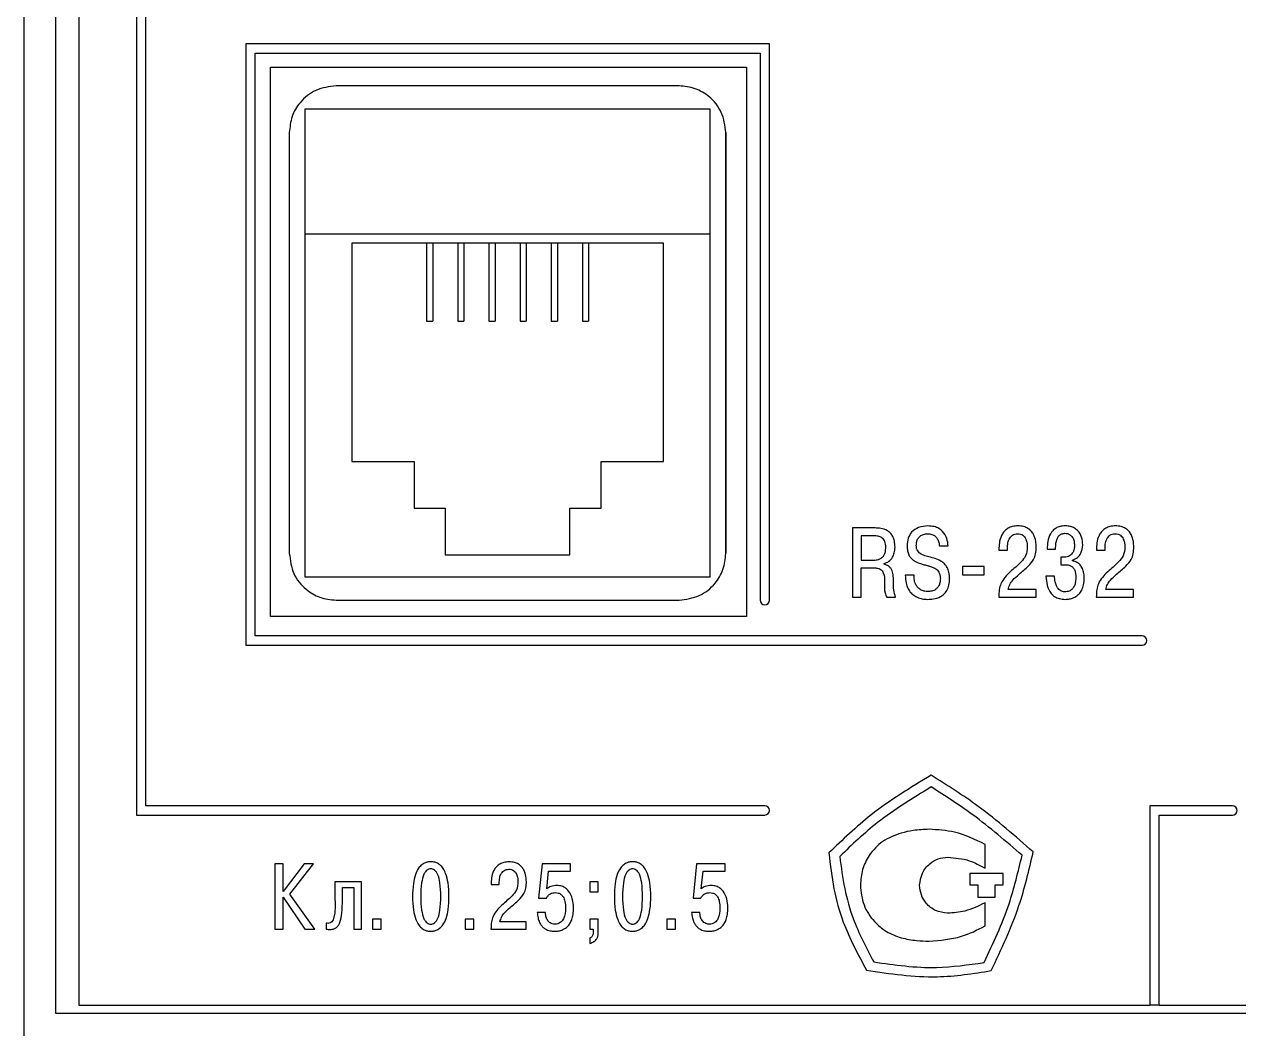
# Model space of a CAD drawing. Header units: millimetres. Extents: x 3520 to 8864, y 403 to 1747.
# Drawn here: x 5567.84 to 5606.79, y 1230 to 1262.23 of the extents above; entities that cross this region are included whole.
import ezdxf

# ---------------------------------------------------------------- set-up
doc = ezdxf.new("R2010")
doc.units = ezdxf.units.MM

msp = doc.modelspace()

# ---------------------------------------------------------------- linework, layer by layer
for p, q in [((5567.842, 1229.5), (5567.842, 1274.5)), ((5568.842, 1273.5), (5568.842, 1230.5)), ((5569.592, 1273.251), (5569.592, 1230.751)), ((5571.442, 1267.151), (5571.442, 1236.856)), ((5571.742, 1237.156), (5571.742, 1266.851)), ((5591.742, 1261.601), (5574.942, 1261.601)), ((5574.942, 1261.601), (5574.942, 1242.301)), ((5591.742, 1243.751), (5591.742, 1261.601)), ((5575.242, 1242.601), (5575.242, 1261.301)), ((5575.242, 1261.301), (5591.442, 1261.301)), ((5591.442, 1261.301), (5591.442, 1243.751)), ((5588.842, 1260.251), (5577.842, 1260.251)), ((5589.842, 1259.5), (5576.842, 1259.5)), ((5576.842, 1259.5), (5576.842, 1255.5)), ((5589.842, 1255.5), (5589.842, 1259.5)), ((5576.342, 1258.751), (5576.342, 1245.251)), ((5590.342, 1258.752), (5590.342, 1245.25)), ((5590.342, 1245.251), (5590.342, 1258.751)), ((5576.842, 1255.5), (5576.842, 1244.5)), ((5576.842, 1255.5), (5589.842, 1255.5)), ((5589.842, 1244.5), (5589.842, 1255.5)), ((5578.342, 1255.2), (5578.342, 1248.2)), ((5588.342, 1255.2), (5578.342, 1255.2)), ((5580.742, 1255.2), (5580.742, 1252.7)), ((5580.942, 1255.2), (5580.942, 1252.7)), ((5581.742, 1255.2), (5581.742, 1252.7)), ((5581.942, 1255.2), (5581.942, 1252.7)), ((5582.742, 1255.2), (5582.742, 1252.7)), ((5582.942, 1255.2), (5582.942, 1252.7)), ((5583.742, 1255.2), (5583.742, 1252.7)), ((5583.942, 1255.2), (5583.942, 1252.7)), ((5584.742, 1255.2), (5584.742, 1252.7)), ((5584.942, 1255.2), (5584.942, 1252.7)), ((5585.742, 1255.2), (5585.742, 1252.7)), ((5585.942, 1255.2), (5585.942, 1252.7)), ((5588.342, 1248.2), (5588.342, 1255.2)), ((5580.742, 1252.7), (5580.942, 1252.7)), ((5581.742, 1252.7), (5581.942, 1252.7)), ((5582.742, 1252.7), (5582.942, 1252.7)), ((5583.742, 1252.7), (5583.942, 1252.7)), ((5584.742, 1252.7), (5584.942, 1252.7)), ((5585.742, 1252.7), (5585.942, 1252.7)), ((5578.342, 1248.2), (5580.342, 1248.2)), ((5580.342, 1248.2), (5580.342, 1246.7)), ((5586.342, 1246.7), (5586.342, 1248.2)), ((5586.342, 1248.2), (5588.342, 1248.2)), ((5580.342, 1246.7), (5581.342, 1246.7)), ((5581.342, 1246.7), (5581.342, 1245.2)), ((5585.342, 1245.2), (5585.342, 1246.7)), ((5585.342, 1246.7), (5586.342, 1246.7)), ((5595.133, 1246.065), (5594.405, 1246.065)), ((5594.405, 1246.065), (5594.405, 1243.843)), ((5595.085, 1245.815), (5594.688, 1245.815)), ((5594.688, 1245.815), (5594.688, 1245.037)), ((5597.191, 1245.488), (5597.473, 1245.488)), ((5599.101, 1245.424), (5599.101, 1245.357)), ((5599.101, 1245.357), (5599.377, 1245.357)), ((5599.377, 1245.357), (5599.377, 1245.453)), ((5600.651, 1245.389), (5600.918, 1245.389)), ((5602.23, 1245.424), (5602.23, 1245.357)), ((5602.23, 1245.357), (5602.506, 1245.357)), ((5602.506, 1245.357), (5602.506, 1245.453)), ((5581.342, 1245.2), (5585.342, 1245.2)), ((5594.688, 1245.037), (5595.12, 1245.037)), ((5595.418, 1244.903), (5595.418, 1244.922)), ((5601.153, 1245.126), (5601.086, 1245.126)), ((5601.086, 1245.126), (5601.086, 1244.884)), ((5601.086, 1244.884), (5601.245, 1244.884)), ((5601.464, 1245.011), (5601.464, 1245.037)), ((5576.842, 1244.5), (5589.842, 1244.5)), ((5594.688, 1243.843), (5594.688, 1244.786)), ((5594.688, 1244.786), (5595.094, 1244.786)), ((5596.381, 1244.548), (5596.099, 1244.548)), ((5598.63, 1244.827), (5597.938, 1244.827)), ((5597.938, 1244.827), (5597.938, 1244.557)), ((5597.938, 1244.557), (5598.63, 1244.557)), ((5598.63, 1244.557), (5598.63, 1244.827)), ((5600.883, 1244.519), (5600.61, 1244.519)), ((5600.291, 1244.094), (5599.399, 1244.094)), ((5600.291, 1243.843), (5600.291, 1244.094)), ((5603.42, 1244.094), (5602.528, 1244.094)), ((5603.42, 1243.843), (5603.42, 1244.094)), ((5577.842, 1243.751), (5588.842, 1243.751)), ((5594.405, 1243.843), (5594.688, 1243.843)), ((5595.501, 1243.843), (5595.787, 1243.843)), ((5599.094, 1243.843), (5600.291, 1243.843)), ((5602.223, 1243.843), (5603.42, 1243.843)), ((5603.692, 1242.601), (5575.242, 1242.601)), ((5574.942, 1242.301), (5603.692, 1242.301)), ((5591.589, 1237.156), (5571.742, 1237.156)), ((5606.592, 1237.151), (5603.942, 1237.151)), ((5603.942, 1237.151), (5603.942, 1230.751)), ((5571.442, 1236.856), (5591.589, 1236.856)), ((5604.242, 1230.751), (5604.242, 1236.851)), ((5604.242, 1236.851), (5606.592, 1236.851)), ((5598.657, 1235.152), (5598.657, 1235.913)), ((5576.141, 1235.292), (5575.874, 1235.292)), ((5575.874, 1235.292), (5575.874, 1233.193)), ((5576.141, 1234.398), (5576.141, 1235.292)), ((5576.813, 1235.292), (5576.141, 1234.398)), ((5576.354, 1234.32), (5577.113, 1235.292)), ((5577.113, 1235.292), (5576.813, 1235.292)), ((5584.449, 1235.292), (5584.338, 1234.185)), ((5585.364, 1235.292), (5584.449, 1235.292)), ((5585.364, 1235.055), (5585.364, 1235.292)), ((5589.401, 1235.292), (5589.29, 1234.185)), ((5590.316, 1235.292), (5589.401, 1235.292)), ((5590.316, 1235.055), (5590.316, 1235.292)), ((5584.602, 1234.491), (5584.659, 1235.055)), ((5584.659, 1235.055), (5585.364, 1235.055)), ((5589.554, 1234.491), (5589.611, 1235.055)), ((5589.611, 1235.055), (5590.316, 1235.055)), ((5599.241, 1234.985), (5598.167, 1234.985)), ((5598.167, 1234.985), (5598.167, 1234.617)), ((5599.241, 1234.617), (5599.241, 1234.985)), ((5577.805, 1234.716), (5577.805, 1234.143)), ((5578.66, 1234.716), (5577.805, 1234.716)), ((5578.045, 1234.143), (5578.045, 1234.53)), ((5578.045, 1234.53), (5578.411, 1234.53)), ((5578.411, 1234.53), (5578.411, 1233.193)), ((5578.66, 1233.193), (5578.66, 1234.716)), ((5582.815, 1234.686), (5582.815, 1234.623)), ((5582.815, 1234.623), (5583.076, 1234.623)), ((5583.076, 1234.623), (5583.076, 1234.713)), ((5586.251, 1234.716), (5585.975, 1234.716)), ((5585.975, 1234.716), (5585.975, 1234.389)), ((5585.975, 1234.389), (5586.251, 1234.389)), ((5586.251, 1234.389), (5586.251, 1234.716)), ((5598.167, 1234.617), (5598.428, 1234.617)), ((5598.428, 1234.617), (5598.428, 1234.217)), ((5598.98, 1234.217), (5598.98, 1234.617)), ((5598.98, 1234.617), (5599.241, 1234.617)), ((5576.141, 1233.193), (5576.141, 1234.218)), ((5576.141, 1234.218), (5576.843, 1233.193)), ((5577.164, 1233.193), (5576.354, 1234.32)), ((5584.338, 1234.185), (5584.59, 1234.185)), ((5589.29, 1234.185), (5589.542, 1234.185)), ((5598.428, 1234.217), (5598.98, 1234.217)), ((5598.657, 1233.297), (5598.657, 1234.042)), ((5584.557, 1233.729), (5584.293, 1233.729)), ((5589.509, 1233.729), (5589.245, 1233.729)), ((5575.874, 1233.193), (5576.141, 1233.193)), ((5576.843, 1233.193), (5577.164, 1233.193)), ((5577.526, 1233.387), (5577.526, 1233.196)), ((5578.411, 1233.193), (5578.66, 1233.193)), ((5579.289, 1233.519), (5579.013, 1233.519)), ((5579.013, 1233.519), (5579.013, 1233.193)), ((5579.013, 1233.193), (5579.289, 1233.193)), ((5579.289, 1233.193), (5579.289, 1233.519)), ((5582.255, 1233.519), (5581.979, 1233.519)), ((5581.979, 1233.519), (5581.979, 1233.193)), ((5581.979, 1233.193), (5582.255, 1233.193)), ((5582.255, 1233.193), (5582.255, 1233.519)), ((5582.809, 1233.193), (5583.939, 1233.193)), ((5583.939, 1233.429), (5583.097, 1233.429)), ((5583.939, 1233.193), (5583.939, 1233.429)), ((5585.975, 1233.519), (5585.975, 1233.193)), ((5586.251, 1233.519), (5585.975, 1233.519)), ((5585.975, 1233.193), (5586.089, 1233.193)), ((5586.089, 1233.193), (5586.089, 1233.123)), ((5586.251, 1233.09), (5586.251, 1233.519)), ((5588.727, 1233.519), (5588.451, 1233.519)), ((5588.451, 1233.519), (5588.451, 1233.193)), ((5588.451, 1233.193), (5588.727, 1233.193)), ((5588.727, 1233.193), (5588.727, 1233.519)), ((5585.975, 1232.91), (5585.975, 1232.736)), ((5568.842, 1230.5), (5671.842, 1230.5)), ((5569.592, 1230.751), (5603.942, 1230.751)), ((5604.242, 1230.751), (5603.942, 1230.751)), ((5604.242, 1230.751), (5668.942, 1230.751))]:
    msp.add_line(p, q)
at = {"ltscale": 5}
for p, q in [((5575.734, 1260.854), (5591.01, 1260.854)), ((5575.734, 1243.224), (5575.734, 1260.854)), ((5591.01, 1260.854), (5591.01, 1243.224)), ((5591.01, 1243.224), (5575.734, 1243.224))]:
    msp.add_line(p, q, dxfattribs=at)
for centre, start, end in [((5591.592, 1243.751), 180, 0), ((5603.692, 1242.451), 270, 90), ((5591.589, 1237.006), 270, 90), ((5606.592, 1237.001), 270, 90)]:
    msp.add_arc(centre, 0.15, start, end)
for points, knots in [([(5577.842, 1260.251), (5577.618, 1260.222), (5577.179, 1260.165), (5576.691, 1259.765), (5576.395, 1259.275), (5576.36, 1258.928), (5576.342, 1258.751)], [0, 0, 0, 0, 0.283703, 0.557918, 0.775029, 1, 1, 1, 1]), ([(5590.342, 1258.751), (5590.313, 1258.975), (5590.256, 1259.414), (5589.855, 1259.902), (5589.366, 1260.198), (5589.018, 1260.233), (5588.842, 1260.251)], [0, 0, 0, 0, 0.283702, 0.557916, 0.77503, 1, 1, 1, 1]), ([(5595.768, 1245.446), (5595.765, 1245.513), (5595.759, 1245.632), (5595.706, 1245.789), (5595.626, 1245.904), (5595.5, 1246.004), (5595.328, 1246.06), (5595.194, 1246.064), (5595.133, 1246.065)], [0, 0, 0, 0, 0.194755, 0.351159, 0.483174, 0.602226, 0.820258, 1, 1, 1, 1]), ([(5596.822, 1246.132), (5596.721, 1246.124), (5596.528, 1246.108), (5596.3, 1245.952), (5596.174, 1245.733), (5596.162, 1245.577), (5596.156, 1245.494)], [0, 0, 0, 0, 0.291342, 0.551837, 0.761021, 1, 1, 1, 1]), ([(5597.473, 1245.488), (5597.464, 1245.567), (5597.445, 1245.735), (5597.33, 1245.932), (5597.177, 1246.055), (5597.013, 1246.121), (5596.89, 1246.128), (5596.822, 1246.132)], [0, 0, 0, 0, 0.233598, 0.49249, 0.639596, 0.804233, 1, 1, 1, 1]), ([(5599.707, 1246.132), (5599.649, 1246.129), (5599.541, 1246.123), (5599.397, 1246.066), (5599.288, 1245.982), (5599.184, 1245.846), (5599.114, 1245.655), (5599.105, 1245.498), (5599.101, 1245.424)], [0, 0, 0, 0, 0.165229, 0.305733, 0.43276, 0.554228, 0.789449, 1, 1, 1, 1]), ([(5600.298, 1245.459), (5600.295, 1245.518), (5600.289, 1245.656), (5600.234, 1245.832), (5600.14, 1245.971), (5600.031, 1246.06), (5599.882, 1246.122), (5599.769, 1246.129), (5599.707, 1246.132)], [0, 0, 0, 0, 0.175524, 0.407229, 0.532733, 0.666386, 0.817396, 1, 1, 1, 1]), ([(5601.226, 1246.132), (5601.171, 1246.129), (5601.068, 1246.123), (5600.932, 1246.067), (5600.827, 1245.984), (5600.727, 1245.844), (5600.66, 1245.64), (5600.654, 1245.472), (5600.651, 1245.389)], [0, 0, 0, 0, 0.154571, 0.286942, 0.408357, 0.526999, 0.766808, 1, 1, 1, 1]), ([(5601.791, 1245.523), (5601.785, 1245.606), (5601.773, 1245.77), (5601.666, 1245.959), (5601.528, 1246.067), (5601.387, 1246.123), (5601.282, 1246.129), (5601.226, 1246.132)], [0, 0, 0, 0, 0.264577, 0.523865, 0.664679, 0.819359, 1, 1, 1, 1]), ([(5602.836, 1246.132), (5602.778, 1246.129), (5602.67, 1246.123), (5602.527, 1246.066), (5602.417, 1245.982), (5602.313, 1245.846), (5602.243, 1245.655), (5602.234, 1245.498), (5602.23, 1245.424)], [0, 0, 0, 0, 0.165229, 0.305733, 0.43276, 0.554227, 0.789449, 1, 1, 1, 1]), ([(5603.427, 1245.459), (5603.424, 1245.518), (5603.418, 1245.656), (5603.363, 1245.832), (5603.269, 1245.971), (5603.16, 1246.06), (5603.012, 1246.122), (5602.898, 1246.129), (5602.836, 1246.132)], [0, 0, 0, 0, 0.175525, 0.407228, 0.532733, 0.666386, 0.817395, 1, 1, 1, 1]), ([(5595.472, 1245.437), (5595.471, 1245.474), (5595.468, 1245.541), (5595.444, 1245.633), (5595.402, 1245.705), (5595.332, 1245.768), (5595.223, 1245.809), (5595.133, 1245.813), (5595.085, 1245.815)], [0, 0, 0, 0, 0.176709, 0.323742, 0.451269, 0.571095, 0.768681, 1, 1, 1, 1]), ([(5596.451, 1245.51), (5596.453, 1245.549), (5596.458, 1245.625), (5596.502, 1245.727), (5596.575, 1245.812), (5596.684, 1245.871), (5596.771, 1245.878), (5596.816, 1245.881)], [0, 0, 0, 0, 0.202274, 0.384872, 0.558466, 0.767533, 1, 1, 1, 1]), ([(5596.816, 1245.881), (5596.863, 1245.878), (5596.949, 1245.871), (5597.058, 1245.809), (5597.133, 1245.717), (5597.179, 1245.607), (5597.187, 1245.527), (5597.191, 1245.488)], [0, 0, 0, 0, 0.229021, 0.421729, 0.600796, 0.806124, 1, 1, 1, 1]), ([(5599.377, 1245.453), (5599.381, 1245.512), (5599.389, 1245.625), (5599.45, 1245.758), (5599.53, 1245.835), (5599.608, 1245.875), (5599.667, 1245.879), (5599.698, 1245.881)], [0, 0, 0, 0, 0.294807, 0.569598, 0.706699, 0.846271, 1, 1, 1, 1]), ([(5599.698, 1245.881), (5599.73, 1245.879), (5599.79, 1245.875), (5599.868, 1245.835), (5599.925, 1245.779), (5599.976, 1245.692), (5600.006, 1245.581), (5600.01, 1245.494), (5600.012, 1245.456)], [0, 0, 0, 0, 0.162283, 0.301436, 0.431554, 0.559809, 0.806565, 1, 1, 1, 1]), ([(5600.918, 1245.389), (5600.92, 1245.452), (5600.924, 1245.562), (5600.956, 1245.707), (5601.013, 1245.815), (5601.106, 1245.885), (5601.181, 1245.891), (5601.219, 1245.894)], [0, 0, 0, 0, 0.283586, 0.49961, 0.665728, 0.829948, 1, 1, 1, 1]), ([(5601.219, 1245.894), (5601.247, 1245.892), (5601.298, 1245.889), (5601.388, 1245.853), (5601.469, 1245.768), (5601.516, 1245.642), (5601.521, 1245.553), (5601.524, 1245.51)], [0, 0, 0, 0, 0.149092, 0.279774, 0.520072, 0.762918, 1, 1, 1, 1]), ([(5602.506, 1245.453), (5602.51, 1245.512), (5602.518, 1245.625), (5602.579, 1245.758), (5602.659, 1245.835), (5602.737, 1245.875), (5602.796, 1245.879), (5602.827, 1245.881)], [0, 0, 0, 0, 0.294804, 0.569592, 0.706691, 0.846273, 1, 1, 1, 1]), ([(5602.827, 1245.881), (5602.859, 1245.879), (5602.919, 1245.875), (5602.997, 1245.835), (5603.054, 1245.779), (5603.105, 1245.692), (5603.135, 1245.581), (5603.139, 1245.494), (5603.141, 1245.456)], [0, 0, 0, 0, 0.162284, 0.301425, 0.431553, 0.559808, 0.806565, 1, 1, 1, 1]), ([(5576.342, 1245.251), (5576.371, 1245.028), (5576.427, 1244.588), (5576.828, 1244.1), (5577.318, 1243.804), (5577.665, 1243.769), (5577.842, 1243.751)], [0, 0, 0, 0, 0.283718, 0.557928, 0.775032, 1, 1, 1, 1]), ([(5588.842, 1243.751), (5589.065, 1243.78), (5589.505, 1243.837), (5589.993, 1244.237), (5590.288, 1244.727), (5590.324, 1245.074), (5590.342, 1245.251)], [0, 0, 0, 0, 0.283699, 0.557905, 0.775014, 1, 1, 1, 1]), ([(5595.12, 1245.037), (5595.146, 1245.038), (5595.203, 1245.041), (5595.29, 1245.07), (5595.369, 1245.124), (5595.429, 1245.206), (5595.466, 1245.311), (5595.47, 1245.392), (5595.472, 1245.437)], [0, 0, 0, 0, 0.130251, 0.282159, 0.450237, 0.599917, 0.777802, 1, 1, 1, 1]), ([(5595.418, 1244.922), (5595.471, 1244.943), (5595.58, 1244.985), (5595.691, 1245.118), (5595.757, 1245.276), (5595.764, 1245.387), (5595.768, 1245.446)], [0, 0, 0, 0, 0.248479, 0.510458, 0.739093, 1, 1, 1, 1]), ([(5596.156, 1245.494), (5596.158, 1245.439), (5596.163, 1245.339), (5596.206, 1245.205), (5596.272, 1245.101), (5596.413, 1244.974), (5596.558, 1244.93), (5596.667, 1244.897)], [0, 0, 0, 0, 0.190342, 0.347342, 0.484115, 0.611704, 1, 1, 1, 1]), ([(5596.854, 1245.138), (5596.796, 1245.153), (5596.687, 1245.18), (5596.56, 1245.245), (5596.49, 1245.329), (5596.456, 1245.413), (5596.453, 1245.476), (5596.451, 1245.51)], [0, 0, 0, 0, 0.297806, 0.558868, 0.689992, 0.831676, 1, 1, 1, 1]), ([(5600.012, 1245.456), (5600.003, 1245.359), (5599.987, 1245.177), (5599.764, 1244.913), (5599.58, 1244.761), (5599.459, 1244.662)], [0, 0, 0, 0, 0.283366, 0.5321, 1, 1, 1, 1]), ([(5599.745, 1244.58), (5599.846, 1244.664), (5600.018, 1244.807), (5600.212, 1245.025), (5600.292, 1245.246), (5600.296, 1245.385), (5600.298, 1245.459)], [0, 0, 0, 0, 0.364674, 0.618957, 0.79484, 1, 1, 1, 1]), ([(5601.524, 1245.51), (5601.522, 1245.468), (5601.519, 1245.392), (5601.484, 1245.292), (5601.433, 1245.22), (5601.367, 1245.169), (5601.29, 1245.139), (5601.216, 1245.127), (5601.171, 1245.126), (5601.153, 1245.126)], [0, 0, 0, 0, 0.207126, 0.372025, 0.509856, 0.632331, 0.780391, 0.907939, 1, 1, 1, 1]), ([(5601.464, 1245.037), (5601.52, 1245.061), (5601.63, 1245.107), (5601.761, 1245.282), (5601.78, 1245.431), (5601.791, 1245.523)], [0, 0, 0, 0, 0.289045, 0.563772, 1, 1, 1, 1]), ([(5603.141, 1245.456), (5603.132, 1245.359), (5603.116, 1245.177), (5602.893, 1244.913), (5602.709, 1244.761), (5602.589, 1244.662)], [0, 0, 0, 0, 0.283366, 0.5321, 1, 1, 1, 1]), ([(5602.874, 1244.58), (5602.976, 1244.664), (5603.147, 1244.807), (5603.341, 1245.025), (5603.421, 1245.246), (5603.425, 1245.385), (5603.427, 1245.459)], [0, 0, 0, 0, 0.364669, 0.618956, 0.79484, 1, 1, 1, 1]), ([(5595.72, 1244.373), (5595.718, 1244.437), (5595.714, 1244.56), (5595.675, 1244.713), (5595.603, 1244.812), (5595.522, 1244.873), (5595.454, 1244.893), (5595.418, 1244.903)], [0, 0, 0, 0, 0.2872202, 0.5531608, 0.6880157, 0.831737, 1, 1, 1, 1]), ([(5596.667, 1244.897), (5596.711, 1244.885), (5596.791, 1244.864), (5596.87, 1244.841), (5596.905, 1244.83)], [0, 0, 0, 0, 0.558545, 1, 1, 1, 1]), ([(5597.518, 1244.446), (5597.515, 1244.512), (5597.509, 1244.633), (5597.451, 1244.793), (5597.364, 1244.913), (5597.177, 1245.058), (5596.993, 1245.104), (5596.854, 1245.138)], [0, 0, 0, 0, 0.186529, 0.339423, 0.473737, 0.601489, 1, 1, 1, 1]), ([(5601.245, 1244.884), (5601.269, 1244.884), (5601.321, 1244.882), (5601.402, 1244.858), (5601.475, 1244.806), (5601.53, 1244.725), (5601.563, 1244.616), (5601.567, 1244.532), (5601.569, 1244.484)], [0, 0, 0, 0, 0.122942, 0.265146, 0.4244, 0.572696, 0.758379, 1, 1, 1, 1]), ([(5601.838, 1244.462), (5601.835, 1244.527), (5601.829, 1244.644), (5601.771, 1244.797), (5601.685, 1244.907), (5601.58, 1244.981), (5601.5, 1245.002), (5601.464, 1245.011)], [0, 0, 0, 0, 0.268876, 0.482896, 0.66166, 0.843902, 1, 1, 1, 1]), ([(5595.094, 1244.786), (5595.132, 1244.784), (5595.201, 1244.781), (5595.291, 1244.748), (5595.354, 1244.695), (5595.437, 1244.558), (5595.435, 1244.423), (5595.434, 1244.313)], [0, 0, 0, 0, 0.168142, 0.302173, 0.417888, 0.529001, 1, 1, 1, 1]), ([(5596.099, 1244.548), (5596.102, 1244.466), (5596.109, 1244.317), (5596.177, 1244.121), (5596.276, 1243.979), (5596.407, 1243.874), (5596.556, 1243.809), (5596.7, 1243.78), (5596.787, 1243.777), (5596.822, 1243.776)], [0, 0, 0, 0, 0.204903, 0.37004, 0.509661, 0.634238, 0.783984, 0.910936, 1, 1, 1, 1]), ([(5596.835, 1244.027), (5596.788, 1244.03), (5596.701, 1244.035), (5596.586, 1244.082), (5596.498, 1244.153), (5596.427, 1244.256), (5596.381, 1244.391), (5596.381, 1244.496), (5596.381, 1244.548)], [0, 0, 0, 0, 0.178475, 0.330384, 0.468002, 0.600115, 0.804218, 1, 1, 1, 1]), ([(5596.905, 1244.83), (5596.943, 1244.819), (5597.025, 1244.793), (5597.122, 1244.728), (5597.183, 1244.641), (5597.217, 1244.548), (5597.221, 1244.478), (5597.223, 1244.44)], [0, 0, 0, 0, 0.216512, 0.469515, 0.618749, 0.790647, 1, 1, 1, 1]), ([(5599.459, 1244.662), (5599.344, 1244.544), (5599.181, 1244.377), (5599.103, 1244.073), (5599.097, 1243.925), (5599.094, 1243.843)], [0, 0, 0, 0, 0.520986, 0.734007, 1, 1, 1, 1]), ([(5599.399, 1244.094), (5599.415, 1244.149), (5599.445, 1244.258), (5599.566, 1244.426), (5599.676, 1244.521), (5599.745, 1244.58)], [0, 0, 0, 0, 0.282465, 0.553988, 1, 1, 1, 1]), ([(5600.61, 1244.519), (5600.617, 1244.42), (5600.631, 1244.226), (5600.736, 1243.994), (5600.886, 1243.857), (5601.044, 1243.787), (5601.164, 1243.78), (5601.229, 1243.776)], [0, 0, 0, 0, 0.272047, 0.534746, 0.672642, 0.822586, 1, 1, 1, 1]), ([(5601.213, 1244.014), (5601.198, 1244.015), (5601.163, 1244.017), (5601.109, 1244.032), (5601.049, 1244.065), (5600.989, 1244.126), (5600.937, 1244.22), (5600.897, 1244.355), (5600.888, 1244.46), (5600.883, 1244.519)], [0, 0, 0, 0, 0.068947, 0.15345, 0.252959, 0.372281, 0.529171, 0.733184, 1, 1, 1, 1]), ([(5601.569, 1244.484), (5601.567, 1244.434), (5601.563, 1244.34), (5601.527, 1244.211), (5601.461, 1244.104), (5601.352, 1244.026), (5601.261, 1244.019), (5601.213, 1244.014)], [0, 0, 0, 0, 0.227945, 0.423565, 0.595083, 0.786785, 1, 1, 1, 1]), ([(5601.229, 1243.776), (5601.255, 1243.777), (5601.322, 1243.779), (5601.438, 1243.803), (5601.565, 1243.858), (5601.679, 1243.95), (5601.767, 1244.077), (5601.828, 1244.253), (5601.835, 1244.388), (5601.838, 1244.462)], [0, 0, 0, 0, 0.074479, 0.194333, 0.342582, 0.468989, 0.612836, 0.784889, 1, 1, 1, 1]), ([(5602.589, 1244.662), (5602.473, 1244.544), (5602.311, 1244.377), (5602.232, 1244.073), (5602.226, 1243.925), (5602.223, 1243.843)], [0, 0, 0, 0, 0.520986, 0.734007, 1, 1, 1, 1]), ([(5602.528, 1244.094), (5602.544, 1244.149), (5602.574, 1244.258), (5602.695, 1244.426), (5602.805, 1244.521), (5602.874, 1244.58)], [0, 0, 0, 0, 0.2824627, 0.5539829, 1, 1, 1, 1]), ([(5595.434, 1244.313), (5595.427, 1244.201), (5595.417, 1244.038), (5595.481, 1243.89), (5595.501, 1243.843)], [0, 0, 0, 0, 0.685784, 1, 1, 1, 1]), ([(5595.787, 1243.843), (5595.764, 1243.918), (5595.712, 1244.091), (5595.717, 1244.272), (5595.72, 1244.373)], [0, 0, 0, 0, 0.436439, 1, 1, 1, 1]), ([(5596.822, 1243.776), (5596.879, 1243.778), (5597.018, 1243.782), (5597.198, 1243.838), (5597.344, 1243.942), (5597.441, 1244.066), (5597.507, 1244.24), (5597.514, 1244.373), (5597.518, 1244.446)], [0, 0, 0, 0, 0.155097, 0.376947, 0.501824, 0.63928, 0.800193, 1, 1, 1, 1]), ([(5597.223, 1244.44), (5597.22, 1244.395), (5597.215, 1244.31), (5597.171, 1244.195), (5597.094, 1244.102), (5596.977, 1244.037), (5596.884, 1244.031), (5596.835, 1244.027)], [0, 0, 0, 0, 0.211212, 0.396097, 0.567051, 0.770832, 1, 1, 1, 1]), ([(5596.93, 1238.132), (5596.266, 1237.733), (5595.081, 1237.019), (5594.085, 1236.061), (5593.647, 1235.639)], [0, 0, 0, 0, 0.560163, 1, 1, 1, 1]), ([(5600.2, 1235.671), (5599.627, 1236.176), (5598.599, 1237.08), (5597.442, 1237.81), (5596.93, 1238.132)], [0, 0, 0, 0, 0.557903, 1, 1, 1, 1]), ([(5596.931, 1237.756), (5596.339, 1237.397), (5595.284, 1236.755), (5594.39, 1235.903), (5593.997, 1235.529)], [0, 0, 0, 0, 0.560132, 1, 1, 1, 1]), ([(5599.844, 1235.564), (5599.328, 1236.011), (5598.407, 1236.809), (5597.382, 1237.467), (5596.931, 1237.756)], [0, 0, 0, 0, 0.560294, 1, 1, 1, 1]), ([(5595.965, 1236.278), (5595.76, 1236.202), (5595.356, 1236.052), (5594.943, 1235.606), (5594.699, 1235.111), (5594.671, 1234.775), (5594.657, 1234.605)], [0, 0, 0, 0, 0.284567, 0.559901, 0.776949, 1, 1, 1, 1]), ([(5596.862, 1236.399), (5596.692, 1236.392), (5596.389, 1236.379), (5596.094, 1236.308), (5595.965, 1236.278)], [0, 0, 0, 0, 0.561966, 1, 1, 1, 1]), ([(5598.657, 1235.913), (5598.337, 1236.068), (5597.768, 1236.345), (5597.138, 1236.383), (5596.862, 1236.399)], [0, 0, 0, 0, 0.5615691, 1, 1, 1, 1]), ([(5593.647, 1235.639), (5593.691, 1235.255), (5593.777, 1234.503), (5594.133, 1233.215), (5594.581, 1232.384), (5594.853, 1231.88)], [0, 0, 0, 0, 0.291168, 0.569753, 1, 1, 1, 1]), ([(5593.997, 1235.529), (5594.041, 1235.183), (5594.127, 1234.508), (5594.45, 1233.35), (5594.845, 1232.598), (5595.084, 1232.141)], [0, 0, 0, 0, 0.29128, 0.569758, 1, 1, 1, 1]), ([(5596.558, 1234.605), (5596.576, 1234.737), (5596.612, 1235), (5596.853, 1235.289), (5597.144, 1235.469), (5597.351, 1235.491), (5597.455, 1235.502)], [0, 0, 0, 0, 0.281997, 0.558465, 0.776784, 1, 1, 1, 1]), ([(5597.455, 1235.502), (5597.693, 1235.482), (5598.118, 1235.447), (5598.492, 1235.243), (5598.657, 1235.152)], [0, 0, 0, 0, 0.557677, 1, 1, 1, 1]), ([(5598.629, 1232.125), (5598.919, 1232.745), (5599.438, 1233.852), (5599.72, 1235.041), (5599.844, 1235.564)], [0, 0, 0, 0, 0.5600528, 1, 1, 1, 1]), ([(5598.855, 1231.864), (5599.179, 1232.549), (5599.759, 1233.774), (5600.065, 1235.091), (5600.2, 1235.671)], [0, 0, 0, 0, 0.560039, 1, 1, 1, 1]), ([(5580.879, 1235.355), (5580.853, 1235.354), (5580.794, 1235.352), (5580.695, 1235.327), (5580.581, 1235.262), (5580.467, 1235.135), (5580.371, 1234.926), (5580.304, 1234.619), (5580.298, 1234.38), (5580.294, 1234.242)], [0, 0, 0, 0, 0.0543556, 0.1271196, 0.2170074, 0.3303147, 0.4883004, 0.7050517, 1, 1, 1, 1]), ([(5580.879, 1235.13), (5580.859, 1235.128), (5580.818, 1235.125), (5580.758, 1235.092), (5580.703, 1235.035), (5580.628, 1234.901), (5580.567, 1234.631), (5580.561, 1234.389), (5580.558, 1234.242)], [0, 0, 0, 0, 0.057271, 0.120078, 0.195066, 0.289844, 0.566188, 1, 1, 1, 1]), ([(5581.463, 1234.242), (5581.459, 1234.388), (5581.452, 1234.638), (5581.38, 1234.944), (5581.286, 1235.136), (5581.185, 1235.254), (5581.074, 1235.323), (5580.968, 1235.352), (5580.905, 1235.354), (5580.879, 1235.355)], [0, 0, 0, 0, 0.3121641, 0.5364687, 0.666718, 0.7685559, 0.865125, 0.9425686, 1, 1, 1, 1]), ([(5581.199, 1234.242), (5581.196, 1234.389), (5581.19, 1234.631), (5581.129, 1234.901), (5581.054, 1235.035), (5580.999, 1235.092), (5580.939, 1235.125), (5580.898, 1235.128), (5580.879, 1235.13)], [0, 0, 0, 0, 0.433831, 0.710179, 0.80495, 0.879937, 0.942734, 1, 1, 1, 1]), ([(5583.388, 1235.355), (5583.333, 1235.351), (5583.231, 1235.346), (5583.095, 1235.292), (5582.992, 1235.213), (5582.894, 1235.084), (5582.827, 1234.904), (5582.819, 1234.756), (5582.815, 1234.686)], [0, 0, 0, 0, 0.165244, 0.305752, 0.432776, 0.554235, 0.789442, 1, 1, 1, 1]), ([(5583.076, 1234.713), (5583.08, 1234.768), (5583.087, 1234.876), (5583.145, 1235.001), (5583.22, 1235.074), (5583.294, 1235.111), (5583.35, 1235.115), (5583.379, 1235.118)], [0, 0, 0, 0, 0.294815, 0.569586, 0.706692, 0.84627, 1, 1, 1, 1]), ([(5583.379, 1235.118), (5583.409, 1235.116), (5583.466, 1235.112), (5583.54, 1235.074), (5583.594, 1235.021), (5583.642, 1234.939), (5583.67, 1234.834), (5583.674, 1234.752), (5583.676, 1234.716)], [0, 0, 0, 0, 0.162288, 0.301445, 0.431574, 0.559833, 0.806593, 1, 1, 1, 1]), ([(5583.945, 1234.719), (5583.943, 1234.775), (5583.937, 1234.905), (5583.885, 1235.071), (5583.796, 1235.202), (5583.694, 1235.287), (5583.553, 1235.345), (5583.446, 1235.351), (5583.388, 1235.355)], [0, 0, 0, 0, 0.1755115, 0.4072374, 0.5327531, 0.6664102, 0.8174163, 1, 1, 1, 1]), ([(5587.351, 1235.355), (5587.326, 1235.354), (5587.266, 1235.352), (5587.167, 1235.327), (5587.054, 1235.262), (5586.94, 1235.135), (5586.843, 1234.926), (5586.777, 1234.619), (5586.77, 1234.38), (5586.766, 1234.242)], [0, 0, 0, 0, 0.054361, 0.12712, 0.217008, 0.330315, 0.488301, 0.705052, 1, 1, 1, 1]), ([(5587.351, 1235.13), (5587.331, 1235.128), (5587.29, 1235.125), (5587.231, 1235.092), (5587.175, 1235.035), (5587.101, 1234.901), (5587.039, 1234.631), (5587.034, 1234.389), (5587.03, 1234.242)], [0, 0, 0, 0, 0.057271, 0.120078, 0.195066, 0.289844, 0.566188, 1, 1, 1, 1]), ([(5587.936, 1234.242), (5587.931, 1234.388), (5587.924, 1234.638), (5587.853, 1234.944), (5587.758, 1235.136), (5587.657, 1235.254), (5587.546, 1235.323), (5587.441, 1235.352), (5587.378, 1235.354), (5587.351, 1235.355)], [0, 0, 0, 0, 0.312165, 0.53647, 0.666722, 0.768556, 0.86513, 0.942568, 1, 1, 1, 1]), ([(5587.672, 1234.242), (5587.668, 1234.389), (5587.662, 1234.631), (5587.601, 1234.901), (5587.527, 1235.035), (5587.471, 1235.092), (5587.411, 1235.125), (5587.371, 1235.128), (5587.351, 1235.13)], [0, 0, 0, 0, 0.433831, 0.710179, 0.80495, 0.879937, 0.942734, 1, 1, 1, 1]), ([(5583.424, 1233.888), (5583.519, 1233.968), (5583.682, 1234.103), (5583.865, 1234.309), (5583.94, 1234.518), (5583.944, 1234.648), (5583.945, 1234.719)], [0, 0, 0, 0, 0.364643, 0.618934, 0.794836, 1, 1, 1, 1]), ([(5583.676, 1234.716), (5583.667, 1234.624), (5583.652, 1234.453), (5583.441, 1234.203), (5583.267, 1234.06), (5583.154, 1233.966)], [0, 0, 0, 0, 0.283346, 0.532061, 1, 1, 1, 1]), ([(5584.59, 1234.185), (5584.605, 1234.214), (5584.635, 1234.273), (5584.712, 1234.33), (5584.794, 1234.362), (5584.849, 1234.366), (5584.878, 1234.368)], [0, 0, 0, 0, 0.270392, 0.543274, 0.766238, 1, 1, 1, 1]), ([(5584.929, 1234.593), (5584.86, 1234.589), (5584.742, 1234.582), (5584.643, 1234.518), (5584.602, 1234.491)], [0, 0, 0, 0, 0.580159, 1, 1, 1, 1]), ([(5584.878, 1234.368), (5584.909, 1234.366), (5584.972, 1234.36), (5585.06, 1234.312), (5585.139, 1234.219), (5585.193, 1234.066), (5585.199, 1233.944), (5585.202, 1233.873)], [0, 0, 0, 0, 0.140327, 0.283782, 0.444673, 0.682052, 1, 1, 1, 1]), ([(5585.456, 1233.876), (5585.45, 1233.975), (5585.438, 1234.165), (5585.337, 1234.387), (5585.206, 1234.516), (5585.076, 1234.582), (5584.98, 1234.589), (5584.929, 1234.593)], [0, 0, 0, 0, 0.298083, 0.572957, 0.709208, 0.8476, 1, 1, 1, 1]), ([(5589.542, 1234.185), (5589.557, 1234.214), (5589.587, 1234.273), (5589.664, 1234.33), (5589.747, 1234.362), (5589.802, 1234.366), (5589.83, 1234.368)], [0, 0, 0, 0, 0.270392, 0.543274, 0.766238, 1, 1, 1, 1]), ([(5589.881, 1234.593), (5589.813, 1234.589), (5589.694, 1234.582), (5589.596, 1234.518), (5589.554, 1234.491)], [0, 0, 0, 0, 0.58017, 1, 1, 1, 1]), ([(5589.83, 1234.368), (5589.861, 1234.366), (5589.924, 1234.36), (5590.013, 1234.312), (5590.091, 1234.219), (5590.146, 1234.066), (5590.151, 1233.944), (5590.154, 1233.873)], [0, 0, 0, 0, 0.140327, 0.283783, 0.444675, 0.68205, 1, 1, 1, 1]), ([(5590.409, 1233.876), (5590.402, 1233.975), (5590.39, 1234.165), (5590.289, 1234.387), (5590.158, 1234.516), (5590.029, 1234.582), (5589.932, 1234.589), (5589.881, 1234.593)], [0, 0, 0, 0, 0.298081, 0.572953, 0.709209, 0.847594, 1, 1, 1, 1]), ([(5594.657, 1234.605), (5594.68, 1234.389), (5594.726, 1233.963), (5595.059, 1233.454), (5595.481, 1233.092), (5595.802, 1232.976), (5595.965, 1232.917)], [0, 0, 0, 0, 0.281069, 0.555688, 0.774183, 1, 1, 1, 1]), ([(5597.455, 1233.708), (5597.323, 1233.725), (5597.062, 1233.759), (5596.77, 1233.996), (5596.59, 1234.289), (5596.569, 1234.498), (5596.558, 1234.605)], [0, 0, 0, 0, 0.280962, 0.555153, 0.773054, 1, 1, 1, 1]), ([(5577.805, 1234.143), (5577.811, 1233.954), (5577.817, 1233.734), (5577.749, 1233.5), (5577.708, 1233.432), (5577.647, 1233.388), (5577.599, 1233.384), (5577.574, 1233.381)], [0, 0, 0, 0, 0.6451319, 0.7501393, 0.8368378, 0.9149031, 1, 1, 1, 1]), ([(5577.631, 1233.183), (5577.67, 1233.185), (5577.741, 1233.189), (5577.84, 1233.232), (5577.916, 1233.307), (5577.995, 1233.463), (5578.041, 1233.75), (5578.044, 1233.997), (5578.045, 1234.143)], [0, 0, 0, 0, 0.097323, 0.182908, 0.268424, 0.36569, 0.625703, 1, 1, 1, 1]), ([(5580.294, 1234.242), (5580.298, 1234.096), (5580.305, 1233.846), (5580.377, 1233.54), (5580.471, 1233.348), (5580.572, 1233.23), (5580.683, 1233.161), (5580.789, 1233.132), (5580.852, 1233.13), (5580.879, 1233.129)], [0, 0, 0, 0, 0.312205, 0.536531, 0.666787, 0.768613, 0.865167, 0.942587, 1, 1, 1, 1]), ([(5580.558, 1234.242), (5580.561, 1234.095), (5580.567, 1233.854), (5580.628, 1233.583), (5580.703, 1233.449), (5580.758, 1233.392), (5580.818, 1233.36), (5580.859, 1233.356), (5580.879, 1233.354)], [0, 0, 0, 0, 0.43381, 0.710157, 0.804935, 0.879922, 0.942729, 1, 1, 1, 1]), ([(5580.879, 1233.129), (5580.904, 1233.13), (5580.963, 1233.132), (5581.062, 1233.157), (5581.176, 1233.222), (5581.29, 1233.349), (5581.386, 1233.558), (5581.453, 1233.865), (5581.459, 1234.104), (5581.463, 1234.242)], [0, 0, 0, 0, 0.054338, 0.127081, 0.216949, 0.330242, 0.488237, 0.705011, 1, 1, 1, 1]), ([(5580.879, 1233.354), (5580.898, 1233.356), (5580.939, 1233.36), (5580.999, 1233.392), (5581.054, 1233.449), (5581.129, 1233.583), (5581.19, 1233.854), (5581.196, 1234.095), (5581.199, 1234.242)], [0, 0, 0, 0, 0.057266, 0.120063, 0.195049, 0.28982, 0.56617, 1, 1, 1, 1]), ([(5583.154, 1233.966), (5583.045, 1233.855), (5582.891, 1233.697), (5582.817, 1233.41), (5582.812, 1233.27), (5582.809, 1233.193)], [0, 0, 0, 0, 0.520978, 0.734009, 1, 1, 1, 1]), ([(5586.766, 1234.242), (5586.77, 1234.096), (5586.778, 1233.846), (5586.849, 1233.54), (5586.944, 1233.348), (5587.045, 1233.23), (5587.156, 1233.161), (5587.261, 1233.132), (5587.324, 1233.13), (5587.351, 1233.129)], [0, 0, 0, 0, 0.312205, 0.536531, 0.6667866, 0.7686129, 0.8651664, 0.9425818, 1, 1, 1, 1]), ([(5587.03, 1234.242), (5587.034, 1234.095), (5587.039, 1233.854), (5587.101, 1233.583), (5587.175, 1233.449), (5587.231, 1233.392), (5587.29, 1233.36), (5587.331, 1233.356), (5587.351, 1233.354)], [0, 0, 0, 0, 0.43381, 0.710157, 0.804935, 0.879922, 0.942729, 1, 1, 1, 1]), ([(5587.351, 1233.129), (5587.376, 1233.13), (5587.436, 1233.132), (5587.535, 1233.157), (5587.648, 1233.222), (5587.762, 1233.349), (5587.859, 1233.558), (5587.925, 1233.865), (5587.932, 1234.104), (5587.936, 1234.242)], [0, 0, 0, 0, 0.054338, 0.127076, 0.216948, 0.330242, 0.488237, 0.705011, 1, 1, 1, 1]), ([(5587.351, 1233.354), (5587.371, 1233.356), (5587.411, 1233.36), (5587.471, 1233.392), (5587.527, 1233.449), (5587.601, 1233.583), (5587.662, 1233.854), (5587.668, 1234.095), (5587.672, 1234.242)], [0, 0, 0, 0, 0.057266, 0.120063, 0.195049, 0.28982, 0.56617, 1, 1, 1, 1]), ([(5598.657, 1234.042), (5598.444, 1233.937), (5598.064, 1233.748), (5597.642, 1233.72), (5597.455, 1233.708)], [0, 0, 0, 0, 0.558972, 1, 1, 1, 1]), ([(5583.097, 1233.429), (5583.112, 1233.482), (5583.141, 1233.585), (5583.254, 1233.743), (5583.359, 1233.833), (5583.424, 1233.888)], [0, 0, 0, 0, 0.28245, 0.553942, 1, 1, 1, 1]), ([(5584.293, 1233.729), (5584.299, 1233.669), (5584.31, 1233.561), (5584.358, 1233.417), (5584.423, 1233.309), (5584.501, 1233.232), (5584.605, 1233.168), (5584.727, 1233.133), (5584.819, 1233.13), (5584.857, 1233.129)], [0, 0, 0, 0, 0.19401, 0.35225, 0.484519, 0.599327, 0.702494, 0.877054, 1, 1, 1, 1]), ([(5584.857, 1233.354), (5584.83, 1233.356), (5584.779, 1233.36), (5584.69, 1233.399), (5584.612, 1233.485), (5584.566, 1233.606), (5584.56, 1233.69), (5584.557, 1233.729)], [0, 0, 0, 0, 0.150774, 0.284164, 0.532485, 0.778003, 1, 1, 1, 1]), ([(5584.857, 1233.129), (5584.896, 1233.131), (5584.986, 1233.134), (5585.13, 1233.176), (5585.257, 1233.262), (5585.348, 1233.378), (5585.409, 1233.51), (5585.45, 1233.68), (5585.454, 1233.807), (5585.456, 1233.876)], [0, 0, 0, 0, 0.108034, 0.247147, 0.409748, 0.521345, 0.651538, 0.808249, 1, 1, 1, 1]), ([(5585.202, 1233.873), (5585.195, 1233.754), (5585.188, 1233.605), (5585.097, 1233.457), (5585.035, 1233.4), (5584.952, 1233.361), (5584.89, 1233.357), (5584.857, 1233.354)], [0, 0, 0, 0, 0.499246, 0.618017, 0.735042, 0.858309, 1, 1, 1, 1]), ([(5589.245, 1233.729), (5589.251, 1233.669), (5589.262, 1233.561), (5589.31, 1233.417), (5589.376, 1233.309), (5589.453, 1233.232), (5589.557, 1233.168), (5589.679, 1233.133), (5589.771, 1233.13), (5589.809, 1233.129)], [0, 0, 0, 0, 0.19401, 0.352249, 0.484518, 0.599321, 0.702494, 0.877054, 1, 1, 1, 1]), ([(5589.809, 1233.354), (5589.782, 1233.356), (5589.731, 1233.36), (5589.643, 1233.399), (5589.564, 1233.485), (5589.518, 1233.606), (5589.512, 1233.69), (5589.509, 1233.729)], [0, 0, 0, 0, 0.1507736, 0.2841634, 0.5324834, 0.7780053, 1, 1, 1, 1]), ([(5589.809, 1233.129), (5589.848, 1233.131), (5589.938, 1233.134), (5590.083, 1233.176), (5590.21, 1233.262), (5590.301, 1233.378), (5590.362, 1233.51), (5590.402, 1233.68), (5590.406, 1233.807), (5590.409, 1233.876)], [0, 0, 0, 0, 0.108034, 0.247147, 0.409748, 0.521345, 0.651538, 0.808249, 1, 1, 1, 1]), ([(5590.154, 1233.873), (5590.148, 1233.754), (5590.14, 1233.605), (5590.049, 1233.457), (5589.987, 1233.4), (5589.905, 1233.361), (5589.842, 1233.357), (5589.809, 1233.354)], [0, 0, 0, 0, 0.499247, 0.618024, 0.735041, 0.858308, 1, 1, 1, 1]), ([(5577.574, 1233.381), (5577.565, 1233.382), (5577.549, 1233.383), (5577.533, 1233.386), (5577.526, 1233.387)], [0, 0, 0, 0, 0.559065, 1, 1, 1, 1]), ([(5577.526, 1233.196), (5577.546, 1233.191), (5577.581, 1233.184), (5577.616, 1233.183), (5577.631, 1233.183)], [0, 0, 0, 0, 0.5627902, 1, 1, 1, 1]), ([(5596.862, 1232.81), (5597.214, 1232.837), (5597.845, 1232.886), (5598.408, 1233.171), (5598.657, 1233.297)], [0, 0, 0, 0, 0.557605, 1, 1, 1, 1]), ([(5586.089, 1233.123), (5586.088, 1233.096), (5586.087, 1233.05), (5586.072, 1232.99), (5586.048, 1232.948), (5586.014, 1232.921), (5585.988, 1232.914), (5585.975, 1232.91)], [0, 0, 0, 0, 0.301907, 0.524189, 0.691605, 0.852121, 1, 1, 1, 1]), ([(5585.975, 1232.736), (5586.023, 1232.752), (5586.111, 1232.78), (5586.202, 1232.874), (5586.245, 1232.981), (5586.249, 1233.052), (5586.251, 1233.09)], [0, 0, 0, 0, 0.30294, 0.562889, 0.769683, 1, 1, 1, 1]), ([(5595.965, 1232.917), (5596.13, 1232.882), (5596.426, 1232.819), (5596.728, 1232.813), (5596.862, 1232.81)], [0, 0, 0, 0, 0.557527, 1, 1, 1, 1]), ([(5595.084, 1232.141), (5595.755, 1232.047), (5596.938, 1231.88), (5598.118, 1232.051), (5598.629, 1232.125)], [0, 0, 0, 0, 0.5666868, 1, 1, 1, 1]), ([(5594.853, 1231.88), (5595.609, 1231.765), (5596.945, 1231.561), (5598.277, 1231.772), (5598.855, 1231.864)], [0, 0, 0, 0, 0.566107, 1, 1, 1, 1])]:
    msp.add_open_spline(points, degree=3, knots=knots)

doc.saveas('drawing.dxf')
